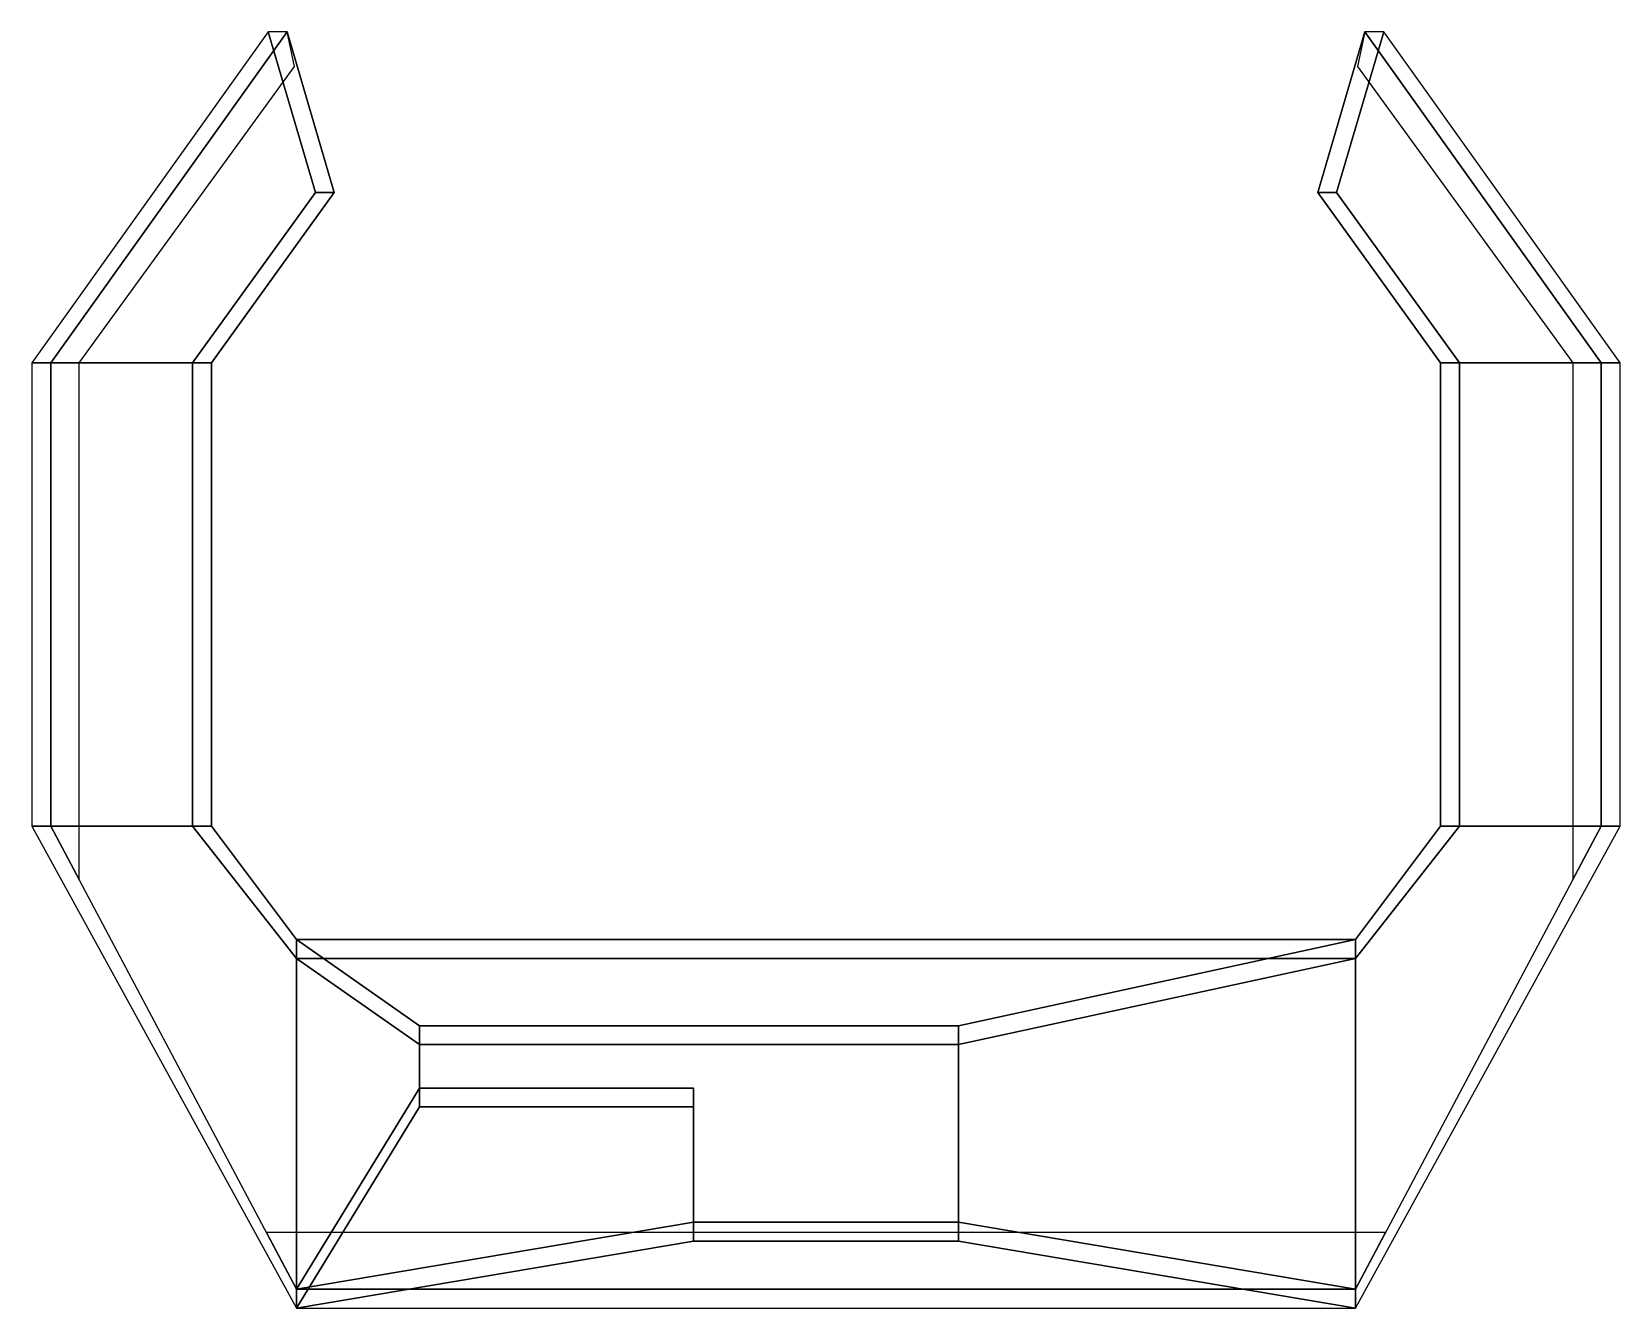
# Model space of a CAD drawing. Extents: x -0.84 to 0.84, y -0.75 to 0.6.
import ezdxf

# ---------------------------------------------------------------- set-up
doc = ezdxf.new("R2010")
doc.units = 0
doc.layers.add('SUPERSTRUCTURE', color=2, linetype='CONTINUOUS')

msp = doc.modelspace()

# ---------------------------------------------------------------- linework, layer by layer
at = {"layer": 'SUPERSTRUCTURE'}
for points in [[(-0.54, 0.43, 2.03), (-0.59, 0.6, 1.3), (-0.84, 0.25, 1.3), (-0.67, 0.25, 2.03)], [(-0.65, 0.25, 2.03), (-0.82, 0.25, 1.3), (-0.57, 0.6, 1.3), (-0.52, 0.43, 2.03)], [(-0.82, 0.25, 1.3), (-0.79, 0.25, 1.3), (-0.5623, 0.5631, 1.3), (-0.57, 0.6, 1.3)], [(-0.57, 0.6, 1.3), (-0.59, 0.6, 1.3), (-0.54, 0.43, 2.03), (-0.52, 0.43, 2.03)], [(0.52, 0.43, 2.03), (0.57, 0.6, 1.3), (0.82, 0.25, 1.3), (0.65, 0.25, 2.03)], [(0.52, 0.43, 2.03), (0.54, 0.43, 2.03), (0.59, 0.6, 1.3), (0.57, 0.6, 1.3)], [(0.67, 0.25, 2.03), (0.84, 0.25, 1.3), (0.59, 0.6, 1.3), (0.54, 0.43, 2.03)], [(0.57, 0.6, 1.3), (0.5623, 0.5631, 1.3), (0.79, 0.25, 1.3), (0.82, 0.25, 1.3)], [(-0.52, 0.43, 2.03), (-0.54, 0.43, 2.03), (-0.67, 0.25, 2.03), (-0.65, 0.25, 2.03)], [(0.65, 0.25, 2.03), (0.67, 0.25, 2.03), (0.54, 0.43, 2.03), (0.52, 0.43, 2.03)], [(-0.67, 0.25, 2.03), (-0.84, 0.25, 1.3), (-0.84, -0.24, 1.3), (-0.67, -0.24, 2.03)], [(-0.65, -0.24, 2.03), (-0.82, -0.24, 1.3), (-0.82, 0.25, 1.3), (-0.65, 0.25, 2.03)], [(-0.82, -0.24, 1.3), (-0.79, -0.2965, 1.3), (-0.79, 0.25, 1.3), (-0.82, 0.25, 1.3)], [(-0.65, 0.25, 2.03), (-0.67, 0.25, 2.03), (-0.67, -0.24, 2.03), (-0.65, -0.24, 2.03)], [(0.65, 0.25, 2.03), (0.82, 0.25, 1.3), (0.82, -0.24, 1.3), (0.65, -0.24, 2.03)], [(0.65, -0.24, 2.03), (0.67, -0.24, 2.03), (0.67, 0.25, 2.03), (0.65, 0.25, 2.03)], [(0.67, -0.24, 2.03), (0.84, -0.24, 1.3), (0.84, 0.25, 1.3), (0.67, 0.25, 2.03)], [(0.82, 0.25, 1.3), (0.79, 0.25, 1.3), (0.79, -0.2965, 1.3), (0.82, -0.24, 1.3)], [(-0.67, -0.24, 2.03), (-0.84, -0.24, 1.3), (-0.56, -0.75, 1.3), (-0.56, -0.38, 2.03)], [(-0.56, -0.36, 2.03), (-0.56, -0.73, 1.3), (-0.82, -0.24, 1.3), (-0.65, -0.24, 2.03)], [(-0.65, -0.24, 2.03), (-0.67, -0.24, 2.03), (-0.56, -0.38, 2.03), (-0.56, -0.36, 2.03)], [(0.65, -0.24, 2.03), (0.82, -0.24, 1.3), (0.56, -0.73, 1.3), (0.56, -0.36, 2.03)], [(0.56, -0.38, 2.03), (0.56, -0.75, 1.3), (0.84, -0.24, 1.3), (0.67, -0.24, 2.03)], [(0.56, -0.36, 2.03), (0.56, -0.38, 2.03), (0.67, -0.24, 2.03), (0.65, -0.24, 2.03)], [(-0.56, -0.36, 2.03), (-0.56, -0.38, 2.03), (0.56, -0.38, 2.03), (0.56, -0.36, 2.03)], [(-0.43, -0.4512, 1.85), (-0.43, -0.5171, 1.72), (-0.56, -0.73, 1.3), (-0.56, -0.36, 2.03)], [(0.56, -0.36, 2.03), (0.14, -0.4512, 1.85), (-0.43, -0.4512, 1.85), (-0.56, -0.36, 2.03)], [(0.56, -0.36, 2.03), (0.56, -0.73, 1.3), (0.14, -0.659, 1.44), (0.14, -0.4512, 1.85)], [(-0.56, -0.38, 2.03), (-0.56, -0.75, 1.3), (-0.43, -0.5371, 1.72), (-0.43, -0.4712, 1.85)], [(-0.56, -0.38, 2.03), (-0.43, -0.4712, 1.85), (0.14, -0.4712, 1.85), (0.56, -0.38, 2.03)], [(0.14, -0.4712, 1.85), (0.14, -0.679, 1.44), (0.56, -0.75, 1.3), (0.56, -0.38, 2.03)], [(0.14, -0.4512, 1.85), (0.14, -0.4712, 1.85), (-0.43, -0.4712, 1.85), (-0.43, -0.4512, 1.85)], [(-0.43, -0.4512, 1.85), (-0.43, -0.4712, 1.85), (-0.43, -0.5371, 1.72), (-0.43, -0.5171, 1.72)], [(0.14, -0.659, 1.44), (0.14, -0.679, 1.44), (0.14, -0.4712, 1.85), (0.14, -0.4512, 1.85)], [(-0.14, -0.5171, 1.72), (-0.14, -0.659, 1.44), (-0.56, -0.73, 1.3), (-0.43, -0.5171, 1.72)], [(-0.43, -0.5171, 1.72), (-0.43, -0.5371, 1.72), (-0.14, -0.5371, 1.72), (-0.14, -0.5171, 1.72)], [(-0.14, -0.5171, 1.72), (-0.14, -0.5371, 1.72), (-0.14, -0.679, 1.44), (-0.14, -0.659, 1.44)], [(-0.43, -0.5371, 1.72), (-0.56, -0.75, 1.3), (-0.14, -0.679, 1.44), (-0.14, -0.5371, 1.72)], [(0.56, -0.73, 1.3), (0.5918, -0.67, 1.3), (-0.5918, -0.67, 1.3), (-0.56, -0.73, 1.3)], [(0.14, -0.659, 1.44), (0.56, -0.73, 1.3), (-0.56, -0.73, 1.3), (-0.14, -0.659, 1.44)], [(-0.14, -0.659, 1.44), (-0.14, -0.679, 1.44), (0.14, -0.679, 1.44), (0.14, -0.659, 1.44)], [(-0.14, -0.679, 1.44), (-0.56, -0.75, 1.3), (0.56, -0.75, 1.3), (0.14, -0.679, 1.44)]]:
    msp.add_3dface(points, dxfattribs=at)

doc.saveas('drawing.dxf')
